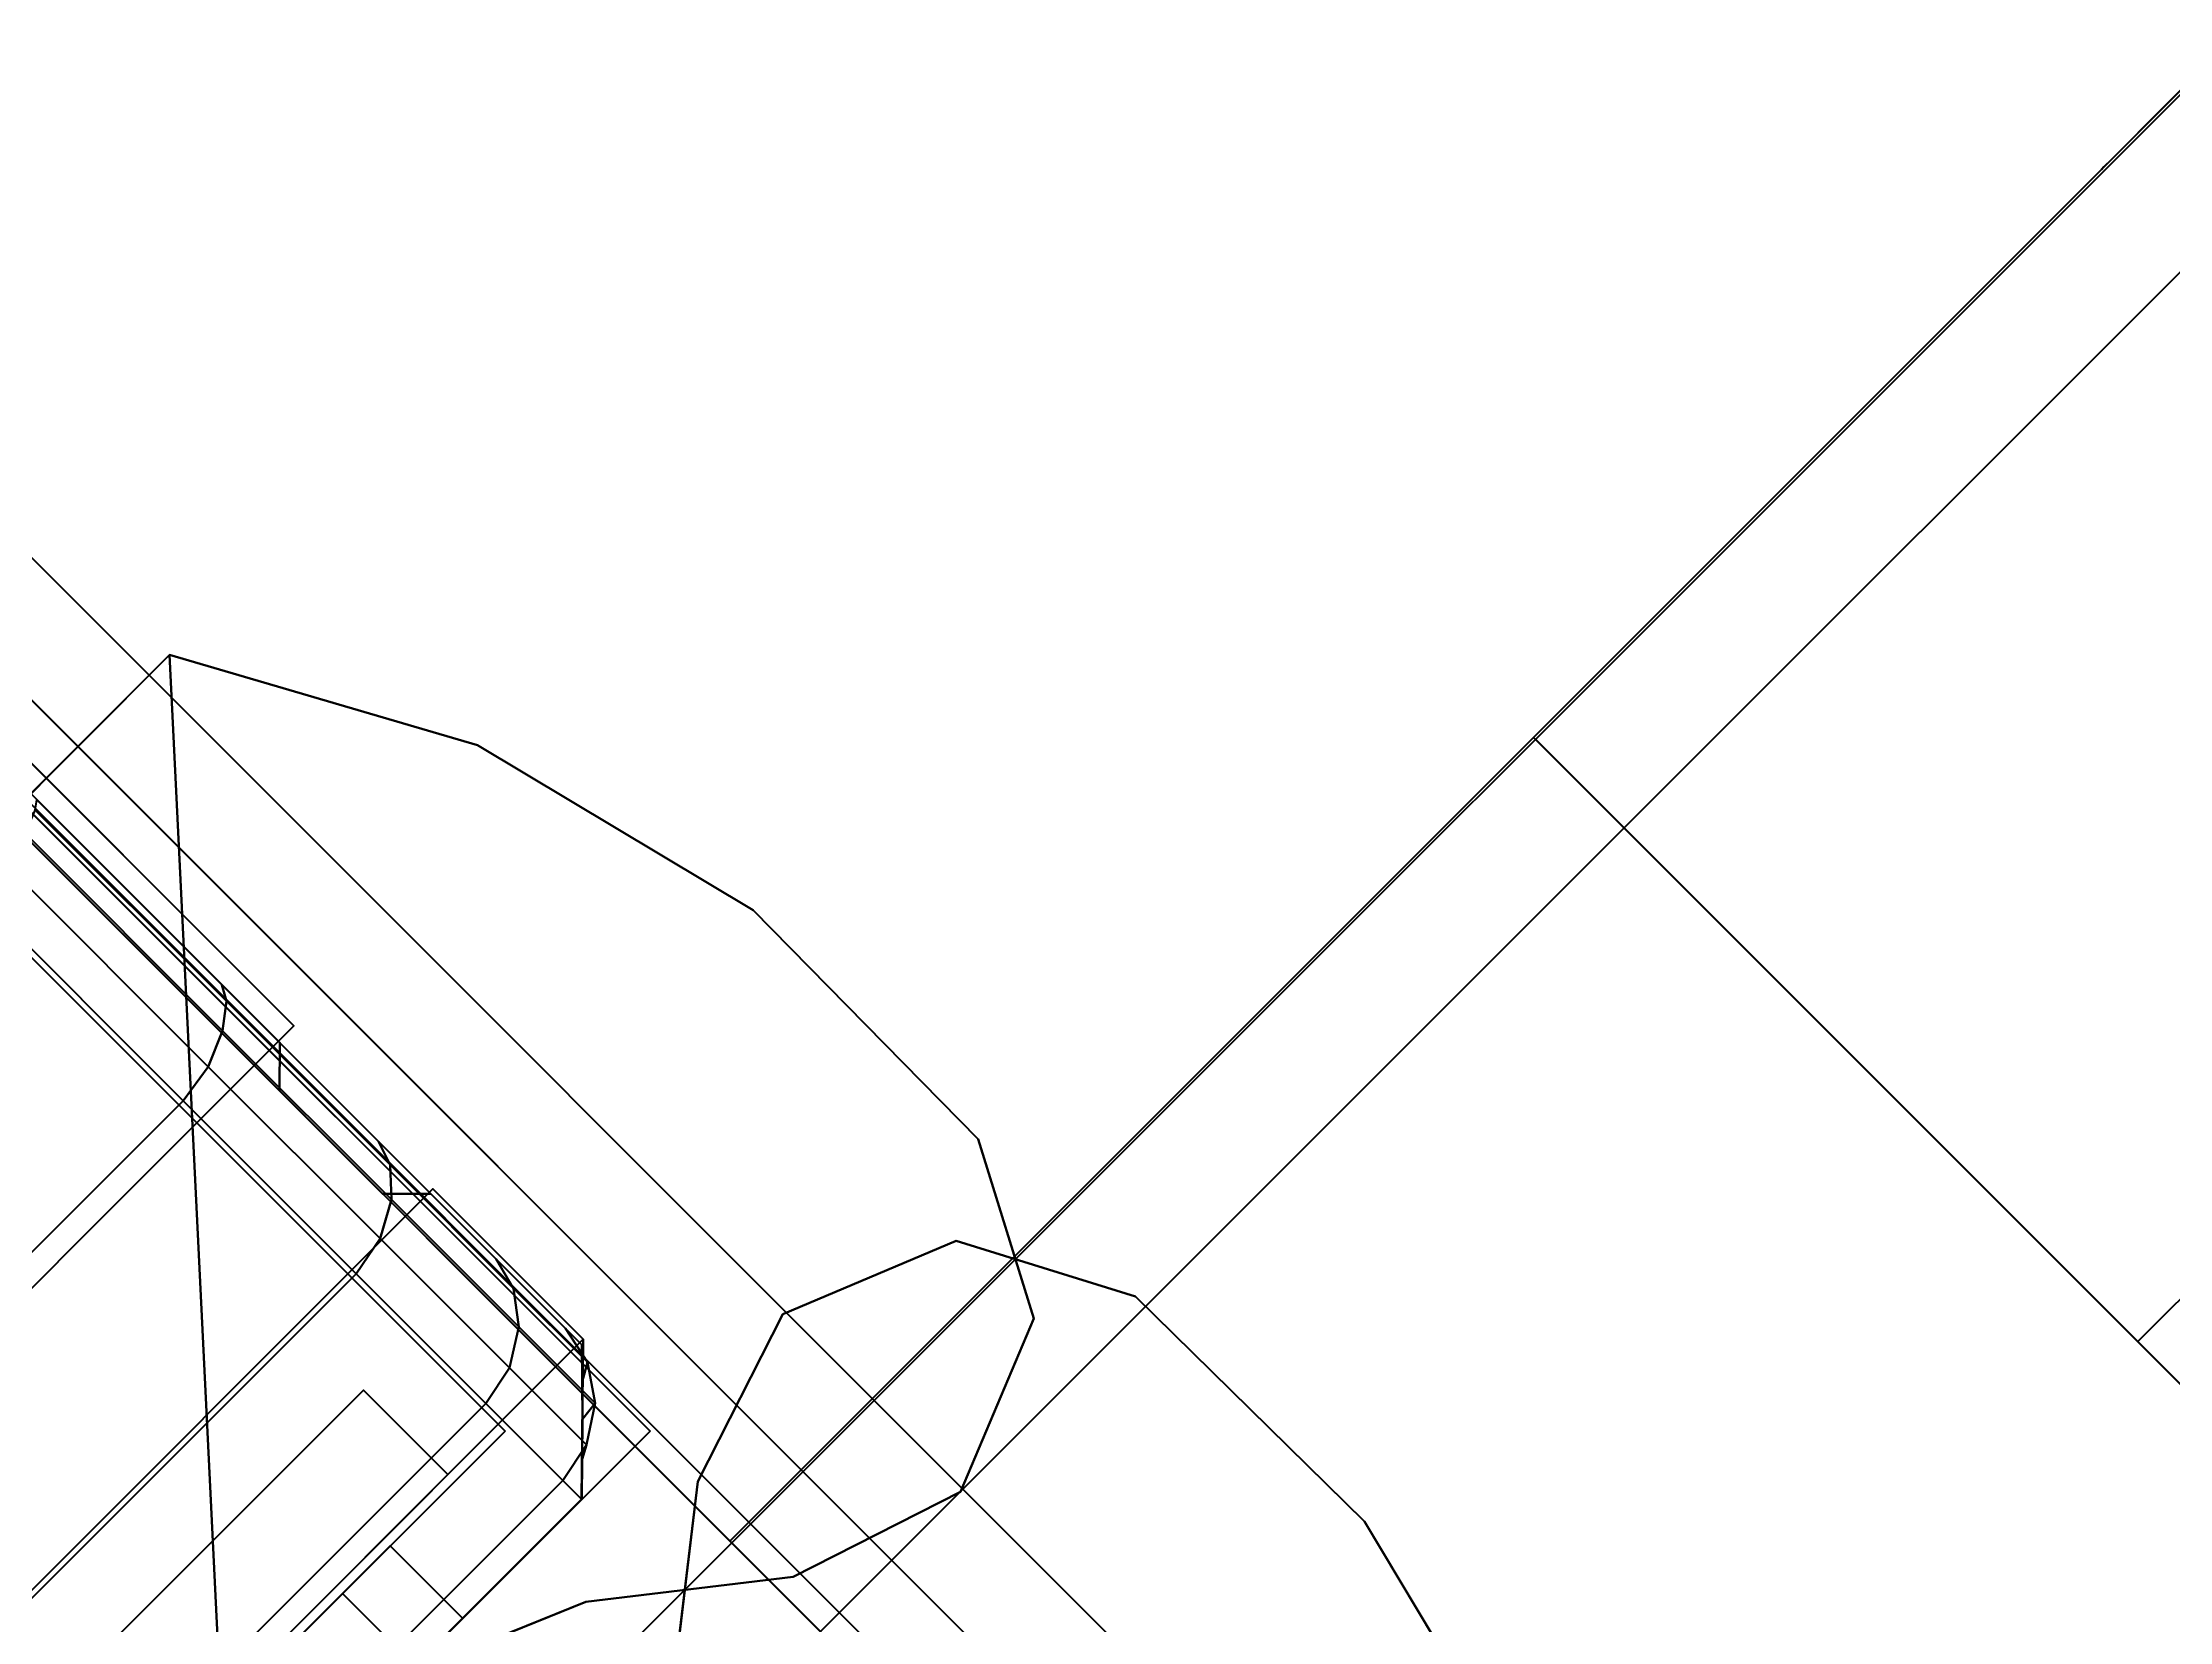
# Model space of a CAD drawing. Extents: x -170 to 1783, y -20 to 1205.
# Drawn here: x 71.208 to 72.453, y 495.91 to 496.834 of the extents above; entities that cross this region are included whole.
import ezdxf
from ezdxf.enums import TextEntityAlignment as Align

# ---------------------------------------------------------------- set-up
doc = ezdxf.new("R2010")
doc.units = 0
doc.header["$LTSCALE"] = 96
doc.header["$MEASUREMENT"] = 0
for name, color, linetype in [('A-FURN-3-PANEL-RACE', 7, 'Continuous'), ('A-FURN-3-PANEL-TOPCAP', 7, 'Continuous'), ('A-FURN-3-PANEL-TRIM', 7, 'Continuous'), ('A-FURN-3-WKSF-BRACKET', 7, 'Continuous'), ('A-FURN-3-WKSF-TOP', 7, 'Continuous'), ('A-FURN-3-WKSF-TRIM', 7, 'Continuous'), ('A-FURN-P-PNLS', 7, 'Continuous'), ('A-FURN-P-WKSF', 7, 'Continuous'), ('A-FURN-P-WKSF-SUPPORT', 7, 'Continuous'), ('MAIN_PANEL', 7, 'Continuous'), ('MAIN_WKSURF', 7, 'Continuous'), ('MAIN_WRKSFC-SUPP', 7, 'Continuous')]:
    doc.layers.add(name, color=color, linetype=linetype)

# ---------------------------------------------------------------- blocks, each defined once
blk = doc.blocks.new('EC-EFN-456')
at = {"layer": 'A-FURN-3-PANEL-TRIM', "color": 60, "linetype": 'Continuous'}
for points, invisible_edges in [([(-0.0735, 2.1159, 3.8013), (0.6, 2.1348, 3.8013), (0.065, 2.269, 3.8013), (-0.0322, 2.2178, 3.8013)], 3), ([(-0.0735, 2.1159, 4.013), (-0.0322, 2.2178, 4.013), (0.065, 2.269, 4.013), (0.6, 2.1348, 4.013)], 12), ([(0.065, 2.269, 3.8013), (0.6, 2.1348, 3.8013), (0.4351, 2.2249, 3.8013), (0.2529, 2.2706, 3.8013)], 1), ([(0.065, 2.269, 4.013), (0.2529, 2.2706, 4.013), (0.4351, 2.2249, 4.013), (0.6, 2.1348, 4.013)], 8), ([(0.0361, 1.9153, 3.8013), (0.6, 2.1348, 3.8013), (-0.0735, 2.1159, 3.8013), (-0.0395, 2.0114, 3.8013)], 3), ([(0.0361, 1.9153, 4.013), (-0.0395, 2.0114, 4.013), (-0.0735, 2.1159, 4.013), (0.6, 2.1348, 4.013)], 12)]:
    blk.add_3dface(points, dxfattribs=dict(at, invisible_edges=invisible_edges))
for points in [[(-0.0322, 2.2178, 3.8013), (0.065, 2.269, 3.8013), (0.065, 2.269, 4.013), (-0.0322, 2.2178, 4.013)], [(0.065, 2.269, 3.8013), (0.2529, 2.2706, 3.8013), (0.2529, 2.2706, 4.013), (0.065, 2.269, 4.013)], [(0.2529, 2.2706, 3.8013), (0.4351, 2.2249, 3.8013), (0.4351, 2.2249, 4.013), (0.2529, 2.2706, 4.013)], [(-0.0735, 2.1159, 3.8013), (-0.0322, 2.2178, 3.8013), (-0.0322, 2.2178, 4.013), (-0.0735, 2.1159, 4.013)], [(-0.0395, 2.0114, 3.8013), (-0.0735, 2.1159, 3.8013), (-0.0735, 2.1159, 4.013), (-0.0395, 2.0114, 4.013)], [(0.0361, 1.9153, 3.8013), (-0.0395, 2.0114, 3.8013), (-0.0395, 2.0114, 4.013), (0.0361, 1.9153, 4.013)]]:
    blk.add_3dface(points, dxfattribs=at)
at = {"layer": 'A-FURN-P-PNLS', "color": 60, "linetype": 'Continuous'}
for p, q in [((0, 0), (0, 2)), ((0, 2), (48, 2))]:
    blk.add_line(p, q, dxfattribs=at)
at = {"layer": 'MAIN_PANEL', "color": 7, "linetype": 'Continuous'}
for p in [(0, 2), (0, 2, 55.663), (0, 2)]:
    blk.add_point(p, dxfattribs=at)
blk = doc.blocks.new('EC-EFN-244')
at = {"layer": 'A-FURN-3-PANEL-RACE', "color": 40, "linetype": 'Continuous'}
for points, invisible_edges in [([(0.08, 2.0125, 3.515), (0.08, 2.0125, 0.3963), (23.92, 2.0125, 0.3963), (23.92, 2.0125, 3.515)], 8), ([(23.5, 1.5745, 0.3963), (23.92, 1.5745, 0.3963), (23.92, 2.0125, 0.3963), (0.08, 2.0125, 0.3963)], 8), ([(23.86, 1.9525, 3.515), (23.4, 1.9525, 3.515), (23.4, 2.0125, 3.515), (23.92, 2.0125, 3.515)], 8), ([(23.86, 1.5745, 3.515), (23.86, 1.9525, 3.515), (23.92, 2.0125, 3.515), (23.92, 1.5745, 3.515)], 2), ([(23.92, 1.8575, 3.1951), (23.92, 2.0125, 3.515), (23.92, 2.0125, 0.3963), (23.92, 1.8575, 1.4986)], 5), ([(23.92, 1.8181, 1.4986), (23.92, 1.8575, 1.4986), (23.92, 2.0125, 0.3963), (23.92, 1.5745, 0.3963)], 10), ([(23.92, 1.5745, 3.245), (23.92, 1.5745, 3.515), (23.92, 2.0125, 3.515), (23.92, 1.8575, 3.1951)], 4), ([(23.86, 1.9525, 0.4563), (0.14, 1.9525, 0.4563), (0.14, 1.9525, 3.515), (23.86, 1.9525, 3.515)], 4), ([(23.5, 1.5745, 0.4563), (0.14, 1.9525, 0.4563), (23.86, 1.9525, 0.4563), (23.86, 1.5745, 0.4563)], 1), ([(23.86, 1.9525, 0.4563), (23.86, 1.9525, 3.515), (23.86, 1.8575, 3.1951), (23.86, 1.8575, 1.4986)], 10), ([(23.86, 1.5745, 0.4563), (23.86, 1.9525, 0.4563), (23.86, 1.8575, 1.4986), (23.86, 1.8181, 1.4986)], 10), ([(23.86, 1.8575, 3.1951), (23.86, 1.9525, 3.515), (23.86, 1.5745, 3.515), (23.86, 1.5745, 3.245)], 1), ([(23.86, 1.5745, 1.7894), (23.86, 1.5745, 0.4563), (23.86, 1.8181, 1.4986), (23.86, 1.614, 1.7894)], 2), ([(23.5, 1.5745, 0.3963), (23.5, 1.5745, 0.4563), (23.86, 1.5745, 0.4563), (23.92, 1.5745, 0.3963)], 4)]:
    blk.add_3dface(points, dxfattribs=dict(at, invisible_edges=invisible_edges))
for points in [[(23.86, 1.8575, 1.4986), (23.86, 1.8575, 3.1951), (23.92, 1.8575, 3.1951), (23.92, 1.8575, 1.4986)], [(23.92, 1.8181, 1.4986), (23.86, 1.8181, 1.4986), (23.86, 1.8575, 1.4986), (23.92, 1.8575, 1.4986)], [(23.86, 1.8575, 3.1951), (23.86, 1.5745, 3.245), (23.92, 1.5745, 3.245), (23.92, 1.8575, 3.1951)], [(23.92, 1.614, 1.7894), (23.86, 1.614, 1.7894), (23.86, 1.8181, 1.4986), (23.92, 1.8181, 1.4986)]]:
    blk.add_3dface(points, dxfattribs=at)
at = {"layer": 'A-FURN-3-PANEL-TOPCAP', "color": 60, "linetype": 'Continuous'}
for points, invisible_edges in [([(23.4331, 2.02, 43.9807), (23.3404, 2.02, 44.0218), (23.221, 2.02, 43.7693), (23.2545, 2.02, 43.7554)], 10), ([(23.2545, 2.02, 43.7554), (23.2833, 2.02, 43.7333), (23.5111, 2.02, 43.9159), (23.4331, 2.02, 43.9807)], 10), ([(23.5685, 2.02, 43.8323), (23.5111, 2.02, 43.9159), (23.2833, 2.02, 43.7333), (23.3054, 2.02, 43.7045)], 10), ([(23.3054, 2.02, 43.7045), (23.3193, 2.02, 43.671), (23.601, 2.02, 43.7363), (23.5685, 2.02, 43.8323)], 10), ([(23.3193, 2.02, 43.671), (23.324, 2.02, 43.635), (23.606, 2.02, 43.635), (23.601, 2.02, 43.7363)], 8), ([(23.324, 2.02, 43.635), (23.324, -0.02, 43.635), (23.606, -0.02, 43.635), (23.606, 2.02, 43.635)], 5), ([(23.4431, 2, 43.998), (23.3456, 2, 44.0411), (23.3404, 2.02, 44.0218), (23.4331, 2.02, 43.9807)], 10), ([(23.4956, 2.02, 44.0891), (23.3727, 2.02, 44.1426), (23.3676, 2, 44.1232), (23.4856, 2, 44.0717)], 10), ([(23.5581, 2.02, 44.1974), (23.4051, 2.02, 44.2633), (23.3727, 2.02, 44.1426), (23.4956, 2.02, 44.0891)], 10), ([(23.5252, 2, 43.9301), (23.4431, 2, 43.998), (23.4331, 2.02, 43.9807), (23.5111, 2.02, 43.9159)], 10), ([(23.5995, 2.02, 44.0044), (23.4956, 2.02, 44.0891), (23.4856, 2, 44.0717), (23.5854, 2, 43.9903)], 10), ([(23.6879, 2.02, 44.0929), (23.5581, 2.02, 44.1974), (23.4956, 2.02, 44.0891), (23.5995, 2.02, 44.0044)], 10), ([(23.5858, 2, 43.8424), (23.5252, 2, 43.9301), (23.5111, 2.02, 43.9159), (23.5685, 2.02, 43.8323)], 10), ([(23.6202, 2, 43.7415), (23.5858, 2, 43.8424), (23.5685, 2.02, 43.8323), (23.601, 2.02, 43.7363)], 10), ([(23.6768, 2.02, 43.8949), (23.5995, 2.02, 44.0044), (23.5854, 2, 43.9903), (23.6595, 2, 43.8849)], 10), ([(23.7851, 2.02, 43.9575), (23.6879, 2.02, 44.0929), (23.5995, 2.02, 44.0044), (23.6768, 2.02, 43.8949)], 10), ([(23.6259, 2, 43.635), (23.6202, 2, 43.7415), (23.601, 2.02, 43.7363), (23.606, 2.02, 43.635)], 2), ([(23.606, 2.02, 43.635), (23.606, -0.02, 43.635), (23.6259, 0, 43.635), (23.6259, 2, 43.635)], 5), ([(23.7217, 2.02, 43.7687), (23.6768, 2.02, 43.8949), (23.6595, 2, 43.8849), (23.7024, 2, 43.7635)], 10), ([(23.8425, 2.02, 43.8011), (23.7851, 2.02, 43.9575), (23.6768, 2.02, 43.8949), (23.7217, 2.02, 43.7687)], 10), ([(23.731, 2.02, 43.635), (23.7217, 2.02, 43.7687), (23.7024, 2, 43.7635), (23.711, 2, 43.635)], 2), ([(23.711, 2, 43.635), (23.711, 0, 43.635), (23.731, -0.02, 43.635), (23.731, 2.02, 43.635)], 5), ([(23.856, 2.02, 43.635), (23.8425, 2.02, 43.8011), (23.7217, 2.02, 43.7687), (23.731, 2.02, 43.635)], 2), ([(23.856, -0.02, 43.635), (23.856, 2.02, 43.635), (23.731, 2.02, 43.635), (23.731, -0.02, 43.635)], 5), ([(23.8715, 2.0047, 43.635), (23.856, 2.02, 43.635), (23.856, -0.02, 43.635), (23.8715, -0.0047, 43.635)], 10), ([(23.8715, -0.0047, 43.635), (23.8871, 0.0106, 43.635), (23.8871, 1.9894, 43.635), (23.8715, 2.0047, 43.635)], 10), ([(23.4856, 2, 44.0717), (23.3676, 2, 44.1232), (23.3456, 2, 44.0411), (23.4431, 2, 43.998)], 10), ([(23.5854, 2, 43.9903), (23.4856, 2, 44.0717), (23.4431, 2, 43.998), (23.5252, 2, 43.9301)], 10), ([(23.6595, 2, 43.8849), (23.5854, 2, 43.9903), (23.5252, 2, 43.9301), (23.5858, 2, 43.8424)], 10), ([(23.7024, 2, 43.7635), (23.6595, 2, 43.8849), (23.5858, 2, 43.8424), (23.6202, 2, 43.7415)], 10), ([(23.711, 2, 43.635), (23.7024, 2, 43.7635), (23.6202, 2, 43.7415), (23.6259, 2, 43.635)], 2), ([(23.711, 0, 43.635), (23.711, 2, 43.635), (23.6259, 2, 43.635), (23.6259, 0, 43.635)], 5), ([(23.9035, 1.9727, 43.635), (23.8871, 1.9894, 43.635), (23.8871, 0.0106, 43.635), (23.9035, 0.0273, 43.635)], 10), ([(23.9035, 0.0273, 43.635), (23.92, 0.044, 43.635), (23.92, 1.956, 43.635), (23.9035, 1.9727, 43.635)], 8)]:
    blk.add_3dface(points, dxfattribs=dict(at, invisible_edges=invisible_edges))
for points in [[(23.4051, 2.02, 44.2633), (23.5581, 2.02, 44.1974), (23.5669, 2.0151, 44.2168), (23.4087, 2.0151, 44.2864)], [(23.5581, 2.02, 44.1974), (23.6879, 2.02, 44.0929), (23.7022, 2.0151, 44.1072), (23.5669, 2.0151, 44.2168)], [(23.6879, 2.02, 44.0929), (23.7851, 2.02, 43.9575), (23.8045, 2.0151, 43.9663), (23.7022, 2.0151, 44.1072)], [(23.7851, 2.02, 43.9575), (23.8425, 2.02, 43.8011), (23.8656, 2.0151, 43.8047), (23.8045, 2.0151, 43.9663)], [(23.8425, 2.02, 43.8011), (23.856, 2.02, 43.635), (23.8715, 2.0047, 43.635), (23.8656, 2.0151, 43.8047)], [(23.4087, 2.0151, 44.2864), (23.5669, 2.0151, 44.2168), (23.5775, 2.0013, 44.2349), (23.4144, 2.0013, 44.3065)], [(23.5669, 2.0151, 44.2168), (23.7022, 2.0151, 44.1072), (23.7172, 2.0013, 44.1222), (23.5775, 2.0013, 44.2349)], [(23.7022, 2.0151, 44.1072), (23.8045, 2.0151, 43.9663), (23.8226, 2.0013, 43.977), (23.7172, 2.0013, 44.1222)], [(23.8045, 2.0151, 43.9663), (23.8656, 2.0151, 43.8047), (23.8857, 2.0013, 43.8104), (23.8226, 2.0013, 43.977)], [(23.8656, 2.0151, 43.8047), (23.8715, 2.0047, 43.635), (23.8871, 1.9894, 43.635), (23.8857, 2.0013, 43.8104)], [(23.4144, 2.0013, 44.3065), (23.5775, 2.0013, 44.2349), (23.5864, 1.9805, 44.248), (23.4194, 1.9805, 44.3203)], [(23.5775, 2.0013, 44.2349), (23.7172, 2.0013, 44.1222), (23.7287, 1.9805, 44.1337), (23.5864, 1.9805, 44.248)], [(23.7172, 2.0013, 44.1222), (23.8226, 2.0013, 43.977), (23.8356, 1.9805, 43.9859), (23.7287, 1.9805, 44.1337)], [(23.8226, 2.0013, 43.977), (23.8857, 2.0013, 43.8104), (23.8994, 1.9805, 43.8155), (23.8356, 1.9805, 43.9859)], [(23.8857, 2.0013, 43.8104), (23.8871, 1.9894, 43.635), (23.9035, 1.9727, 43.635), (23.8994, 1.9805, 43.8155)], [(23.4194, 1.9805, 44.3203), (23.5864, 1.9805, 44.248), (23.5901, 1.956, 44.2528), (23.4216, 1.956, 44.3252)], [(23.5864, 1.9805, 44.248), (23.7287, 1.9805, 44.1337), (23.7332, 1.956, 44.1382), (23.5901, 1.956, 44.2528)], [(23.7287, 1.9805, 44.1337), (23.8356, 1.9805, 43.9859), (23.8405, 1.956, 43.9895), (23.7332, 1.956, 44.1382)], [(23.8356, 1.9805, 43.9859), (23.8994, 1.9805, 43.8155), (23.9043, 1.956, 43.8177), (23.8405, 1.956, 43.9895)], [(23.8994, 1.9805, 43.8155), (23.9035, 1.9727, 43.635), (23.92, 1.956, 43.635), (23.9043, 1.956, 43.8177)], [(23.5901, 0.044, 44.2528), (23.4216, 0.044, 44.3252), (23.4216, 1.956, 44.3252), (23.5901, 1.956, 44.2528)], [(23.7332, 0.044, 44.1382), (23.5901, 0.044, 44.2528), (23.5901, 1.956, 44.2528), (23.7332, 1.956, 44.1382)], [(23.8405, 0.044, 43.9895), (23.7332, 0.044, 44.1382), (23.7332, 1.956, 44.1382), (23.8405, 1.956, 43.9895)], [(23.9043, 0.044, 43.8177), (23.8405, 0.044, 43.9895), (23.8405, 1.956, 43.9895), (23.9043, 1.956, 43.8177)], [(23.92, 0.044, 43.635), (23.9043, 0.044, 43.8177), (23.9043, 1.956, 43.8177), (23.92, 1.956, 43.635)]]:
    blk.add_3dface(points, dxfattribs=at)
at = {"layer": 'A-FURN-3-PANEL-TRIM', "color": 60, "linetype": 'Continuous'}
for points, invisible_edges in [([(23.5649, 2.2249, 3.5747), (23.4, 2.1348, 3.5747), (23.935, 2.269, 3.5747), (23.7471, 2.2706, 3.5747)], 2), ([(23.5649, 2.2249, 4.2397), (23.7471, 2.2706, 4.2397), (23.935, 2.269, 4.2397), (23.4, 2.1348, 4.2397)], 4), ([(23.5649, 2.2249, 3.8013), (23.7471, 2.2706, 3.8013), (23.935, 2.269, 3.8013), (23.4, 2.1348, 3.8013)], 4), ([(23.5649, 2.2249, 4.013), (23.4, 2.1348, 4.013), (23.935, 2.269, 4.013), (23.7471, 2.2706, 4.013)], 2), ([(23.935, 2.269, 3.5747), (23.4, 2.1348, 3.5747), (24.0735, 2.1159, 3.5747), (24.0322, 2.2178, 3.5747)], 3), ([(23.935, 2.269, 4.2397), (24.0322, 2.2178, 4.2397), (24.0735, 2.1159, 4.2397), (23.4, 2.1348, 4.2397)], 12), ([(23.935, 2.269, 3.8013), (24.0322, 2.2178, 3.8013), (24.0735, 2.1159, 3.8013), (23.4, 2.1348, 3.8013)], 12), ([(23.935, 2.269, 4.013), (23.4, 2.1348, 4.013), (24.0735, 2.1159, 4.013), (24.0322, 2.2178, 4.013)], 3), ([(23.4, 2.1348, 3.5747), (23.4, 0.3185, 3.5747), (23.9, 0.3185, 3.5747), (23.9, 1.6815, 3.5747)], 10), ([(24.0735, 2.1159, 3.5747), (23.4, 2.1348, 3.5747), (23.9639, 1.9153, 3.5747), (24.0395, 2.0114, 3.5747)], 3), ([(23.9639, 1.9153, 3.5747), (23.4, 2.1348, 3.5747), (23.9, 1.6815, 3.5747), (23.9163, 1.8027, 3.5747)], 3), ([(23.4, 2.1348, 4.2397), (23.9, 1.6815, 4.2397), (23.9, 0.3185, 4.2397), (23.4, 0.3185, 4.2397)], 5), ([(24.0735, 2.1159, 4.2397), (24.0395, 2.0114, 4.2397), (23.9639, 1.9153, 4.2397), (23.4, 2.1348, 4.2397)], 12), ([(23.9639, 1.9153, 4.2397), (23.9163, 1.8027, 4.2397), (23.9, 1.6815, 4.2397), (23.4, 2.1348, 4.2397)], 12), ([(24.0735, 2.1159, 3.8013), (24.0395, 2.0114, 3.8013), (23.9639, 1.9153, 3.8013), (23.4, 2.1348, 3.8013)], 12), ([(23.9639, 1.9153, 3.8013), (23.9163, 1.8027, 3.8013), (23.9, 1.6815, 3.8013), (23.4, 2.1348, 3.8013)], 12), ([(24.0735, 2.1159, 4.013), (23.4, 2.1348, 4.013), (23.9639, 1.9153, 4.013), (24.0395, 2.0114, 4.013)], 3), ([(23.9639, 1.9153, 4.013), (23.4, 2.1348, 4.013), (23.9, 1.6815, 4.013), (23.9163, 1.8027, 4.013)], 3), ([(23.605, -0.0328, 43.635), (23.3224, -0.0328, 43.635), (23.3224, 2.0328, 43.635), (23.605, 2.0328, 43.635)], 8), ([(23.8543, 2.0228, 43.635), (23.8543, 1.9109, 43.635), (23.7845, 1.9109, 43.635), (23.7299, 2.0228, 43.635)], 6), ([(23.7845, 1.9109, 4.2397), (23.7845, 1.9109, 43.635), (23.8543, 1.9109, 43.635), (23.8543, 1.9109, 4.2397)], 2)]:
    blk.add_3dface(points, dxfattribs=dict(at, invisible_edges=invisible_edges))
for points in [[(23.5649, 2.2249, 4.013), (23.7471, 2.2706, 4.013), (23.7471, 2.2706, 4.2397), (23.5649, 2.2249, 4.2397)], [(23.5649, 2.2249, 3.5747), (23.7471, 2.2706, 3.5747), (23.7471, 2.2706, 3.8013), (23.5649, 2.2249, 3.8013)], [(23.7471, 2.2706, 4.013), (23.935, 2.269, 4.013), (23.935, 2.269, 4.2397), (23.7471, 2.2706, 4.2397)], [(23.7471, 2.2706, 3.5747), (23.935, 2.269, 3.5747), (23.935, 2.269, 3.8013), (23.7471, 2.2706, 3.8013)], [(23.935, 2.269, 4.013), (24.0322, 2.2178, 4.013), (24.0322, 2.2178, 4.2397), (23.935, 2.269, 4.2397)], [(23.935, 2.269, 3.5747), (24.0322, 2.2178, 3.5747), (24.0322, 2.2178, 3.8013), (23.935, 2.269, 3.8013)], [(23.4, 2.1348, 4.013), (23.5649, 2.2249, 4.013), (23.5649, 2.2249, 4.2397), (23.4, 2.1348, 4.2397)], [(23.4, 2.1348, 3.5747), (23.5649, 2.2249, 3.5747), (23.5649, 2.2249, 3.8013), (23.4, 2.1348, 3.8013)], [(24.0322, 2.2178, 4.013), (24.0735, 2.1159, 4.013), (24.0735, 2.1159, 4.2397), (24.0322, 2.2178, 4.2397)], [(24.0322, 2.2178, 3.5747), (24.0735, 2.1159, 3.5747), (24.0735, 2.1159, 3.8013), (24.0322, 2.2178, 3.8013)], [(23.4, 0.3185, 3.5747), (23.4, 2.1348, 3.5747), (23.4, 2.1348, 4.2397), (23.4, 0.3185, 4.2397)], [(23.4, 2.1348, 3.8013), (23.9, 1.6815, 3.8013), (23.9, 1.6815, 4.013), (23.4, 2.1348, 4.013)], [(24.0735, 2.1159, 4.013), (24.0395, 2.0114, 4.013), (24.0395, 2.0114, 4.2397), (24.0735, 2.1159, 4.2397)], [(24.0735, 2.1159, 3.5747), (24.0395, 2.0114, 3.5747), (24.0395, 2.0114, 3.8013), (24.0735, 2.1159, 3.8013)], [(23.605, 2.0328, 4.2397), (23.605, 2.0328, 43.635), (23.3224, 2.0328, 43.635), (23.3224, 2.0328, 4.2397)], [(23.605, 1.6426, 43.635), (23.605, 2.0328, 43.635), (23.605, 2.0328, 4.2397), (23.605, 1.6426, 4.2397)], [(23.8543, 2.0228, 4.2397), (23.8543, 2.0228, 43.635), (23.7299, 2.0228, 43.635), (23.7299, 2.0228, 4.2397)], [(23.7299, 2.0228, 43.635), (23.7299, 1.6426, 43.635), (23.7299, 1.6426, 4.2397), (23.7299, 2.0228, 4.2397)], [(23.9198, 1.956, 4.2397), (23.9198, 1.956, 43.635), (23.8543, 2.0228, 43.635), (23.8543, 2.0228, 4.2397)], [(23.9198, 1.956, 43.635), (23.9198, 1.7737, 43.635), (23.8543, 1.7737, 43.635), (23.8543, 2.0228, 43.635)], [(24.0395, 2.0114, 4.013), (23.9639, 1.9153, 4.013), (23.9639, 1.9153, 4.2397), (24.0395, 2.0114, 4.2397)], [(24.0395, 2.0114, 3.5747), (23.9639, 1.9153, 3.5747), (23.9639, 1.9153, 3.8013), (24.0395, 2.0114, 3.8013)], [(23.9198, 1.7737, 43.635), (23.9198, 1.956, 43.635), (23.9198, 1.956, 4.2397), (23.9198, 1.7737, 4.2397)], [(23.7845, 1.6218, 43.635), (23.7845, 1.9109, 43.635), (23.7845, 1.9109, 4.2397), (23.7845, 1.6218, 4.2397)], [(23.8543, 1.9109, 43.635), (23.8543, 1.7737, 43.635), (23.8543, 1.7737, 4.2397), (23.8543, 1.9109, 4.2397)], [(23.9639, 1.9153, 4.013), (23.9163, 1.8027, 4.013), (23.9163, 1.8027, 4.2397), (23.9639, 1.9153, 4.2397)], [(23.9639, 1.9153, 3.5747), (23.9163, 1.8027, 3.5747), (23.9163, 1.8027, 3.8013), (23.9639, 1.9153, 3.8013)]]:
    blk.add_3dface(points, dxfattribs=at)
at = {"layer": 'A-FURN-P-PNLS', "color": 60, "linetype": 'Continuous'}
for p, q in [((0, 2), (24, 2)), ((24, 2), (24, 0))]:
    blk.add_line(p, q, dxfattribs=at)
at = {"layer": 'MAIN_PANEL', "color": 7, "linetype": 'Continuous'}
for p in [(24, 2), (24, 2, 43.663), (24, 2)]:
    blk.add_point(p, dxfattribs=at)
blk = doc.blocks.new('EC-WYC-64-2424-T')
at = {"layer": 'A-FURN-3-WKSF-TOP', "color": 60, "linetype": 'Continuous'}
for points, invisible_edges in [([(0.118, -28.1146, 29), (23.882, -34.22, 29), (23.882, -70.632, 29), (0.118, -70.632, 29)], 5), ([(0.118, -28.1146, 27.75), (0.118, -70.632, 27.75), (23.882, -70.632, 27.75), (23.882, -34.22, 27.75)], 10)]:
    blk.add_3dface(points, dxfattribs=dict(at, invisible_edges=invisible_edges))
at = {"layer": 'A-FURN-3-WKSF-TRIM', "color": 40, "linetype": 'Continuous'}
for points in [[(0, -70.632, 28.882), (0, -70.632, 27.868), (0, -28.1146, 27.868), (0, -28.1146, 28.882)], [(0.0158, -70.632, 28.941), (0, -70.632, 28.882), (0, -28.1146, 28.882), (0.0158, -28.1146, 28.941)], [(0, -70.632, 27.868), (0.0158, -70.632, 27.809), (0.0158, -28.1146, 27.809), (0, -28.1146, 27.868)], [(0.059, -70.632, 28.9842), (0.0158, -70.632, 28.941), (0.0158, -28.1146, 28.941), (0.059, -28.1146, 28.9842)], [(0.0158, -70.632, 27.809), (0.059, -70.632, 27.7658), (0.059, -28.1146, 27.7658), (0.0158, -28.1146, 27.809)], [(0.118, -70.632, 29), (0.059, -70.632, 28.9842), (0.059, -28.1146, 28.9842), (0.118, -28.1146, 29)], [(0.059, -70.632, 27.7658), (0.118, -70.632, 27.75), (0.118, -28.1146, 27.75), (0.059, -28.1146, 27.7658)]]:
    blk.add_3dface(points, dxfattribs=at)
blk = doc.blocks.new('EC-WYC-46-2424-T')
at = {"layer": 'A-FURN-3-WKSF-TOP', "color": 60, "linetype": 'Continuous'}
for points, invisible_edges in [([(47.882, -28.1146, 27.75), (24.118, -34.22, 27.75), (24.118, -70.632, 27.75), (47.882, -70.632, 27.75)], 5), ([(47.882, -28.1146, 29), (47.882, -70.632, 29), (24.118, -70.632, 29), (24.118, -34.22, 29)], 10)]:
    blk.add_3dface(points, dxfattribs=dict(at, invisible_edges=invisible_edges))
at = {"layer": 'A-FURN-3-WKSF-TRIM', "color": 40, "linetype": 'Continuous'}
for points in [[(47.882, -28.1146, 29), (47.941, -28.1146, 28.9842), (47.941, -70.632, 28.9842), (47.882, -70.632, 29)], [(47.941, -28.1146, 27.7658), (47.882, -28.1146, 27.75), (47.882, -70.632, 27.75), (47.941, -70.632, 27.7658)], [(47.941, -28.1146, 28.9842), (47.9842, -28.1146, 28.941), (47.9842, -70.632, 28.941), (47.941, -70.632, 28.9842)], [(47.9842, -28.1146, 27.809), (47.941, -28.1146, 27.7658), (47.941, -70.632, 27.7658), (47.9842, -70.632, 27.809)], [(47.9842, -28.1146, 28.941), (48, -28.1146, 28.882), (48, -70.632, 28.882), (47.9842, -70.632, 28.941)], [(48, -28.1146, 27.868), (47.9842, -28.1146, 27.809), (47.9842, -70.632, 27.809), (48, -70.632, 27.868)], [(48, -28.1146, 28.882), (48, -28.1146, 27.868), (48, -70.632, 27.868), (48, -70.632, 28.882)]]:
    blk.add_3dface(points, dxfattribs=at)
at = {"layer": 'A-FURN-P-WKSF', "color": 7, "linetype": 'Continuous'}
blk.add_line((48, -70.75), (48, -28.0666), dxfattribs=at)
blk = doc.blocks.new('EC-JUS-CANT-R-CH')
at = {"layer": 'A-FURN-3-WKSF-BRACKET', "color": 30, "linetype": 'Continuous'}
for points in [[(0.0016, 0, 19.5), (0.0016, 0, 28.425), (-0.0734, 0, 28.425), (-0.0734, 0, 19.5)], [(0.0016, -0.665, 19.5), (0.0016, 0, 19.5), (-0.0734, 0, 19.5), (-0.0734, -0.665, 19.5)], [(-0.0734, -0.665, 28.425), (-0.0734, 0, 28.425), (0.0016, 0, 28.425), (0.0016, -0.665, 28.425)], [(-0.0734, -0.665, 28.425), (-1.6184, -0.665, 28.425), (-1.6184, -0.665, 28.5), (0.0016, -0.665, 28.5)], [(-1.6184, -15.915, 28.425), (-1.6184, -0.665, 28.425), (-0.0734, -0.665, 28.425), (-0.0734, -15.915, 28.425)], [(-1.6184, -0.665, 28.5), (-1.6184, -15.915, 28.5), (0.0016, -15.915, 28.5), (0.0016, -0.665, 28.5)], [(-0.4984, -0.665, 19.5), (-0.0734, -0.665, 19.5), (-0.0734, -0.665, 19.575), (-0.4984, -0.665, 19.575)], [(-0.4984, -15.915, 27.912), (-0.4984, -0.665, 19.5), (-0.4984, -0.665, 19.575), (-0.4984, -15.915, 27.987)], [(-0.0734, -0.665, 19.575), (-0.0734, -15.915, 27.987), (-0.4984, -15.915, 27.987), (-0.4984, -0.665, 19.575)], [(-0.0734, -15.915, 27.912), (-0.0734, -0.665, 19.5), (-0.4984, -0.665, 19.5), (-0.4984, -15.915, 27.912)], [(0.0016, -15.915, 27.912), (0.0016, -0.665, 19.5), (-0.0734, -0.665, 19.5), (-0.0734, -15.915, 27.912)], [(0.0016, -0.665, 28.5), (0.0016, -15.915, 28.5), (-0.0734, -15.915, 28.425), (-0.0734, -0.665, 28.425)]]:
    blk.add_3dface(points, dxfattribs=at)
for points, invisible_edges in [([(-0.0734, -0.665, 28.425), (-0.0734, -0.665, 19.5), (-0.0734, 0, 19.5)], 13), ([(-0.0734, 0, 19.5), (-0.0734, 0, 28.425), (-0.0734, -0.665, 28.425)], 12), ([(0.0016, -0.665, 28.5), (0.0016, 0, 19.5), (0.0016, -0.665, 19.5)], 13), ([(0.0016, 0, 28.425), (0.0016, 0, 19.5), (0.0016, -0.665, 28.425)], 2), ([(-0.0734, -2.8617, 26.9955), (-0.0734, -2.8424, 26.9899), (-0.0734, -2.8238, 26.9823), (-0.0734, -0.665, 28.425)], 12), ([(-0.0734, -2.9017, 27), (-0.0734, -2.8816, 26.9989), (-0.0734, -2.8617, 26.9955), (-0.0734, -0.665, 28.425)], 12), ([(-0.0734, -15.915, 27.912), (-0.0734, -3.9302, 27), (-0.0734, -2.9017, 27), (-0.0734, -0.665, 28.425)], 13), ([(-0.0734, -0.665, 19.5), (-0.0734, -1.427, 24.6003), (-0.0734, -4.0422, 26.6791), (-0.0734, -15.915, 27.912)], 5), ([(-0.0734, -0.665, 28.425), (-0.0734, -1.135, 25.5588), (-0.0734, -1.135, 24.7412), (-0.0734, -0.665, 19.5)], 13), ([(-0.0734, -1.3014, 24.5617), (-0.0734, -1.3678, 24.5691), (-0.0734, -1.427, 24.6003), (-0.0734, -0.665, 19.5)], 12), ([(-0.0734, -1.183, 24.6189), (-0.0734, -1.2368, 24.5791), (-0.0734, -1.3014, 24.5617), (-0.0734, -0.665, 19.5)], 12), ([(-0.0734, -1.135, 24.7412), (-0.0734, -1.1474, 24.6755), (-0.0734, -1.183, 24.6189), (-0.0734, -0.665, 19.5)], 12), ([(-0.0734, -2.8238, 26.9823), (-0.0734, -2.8061, 26.9725), (-0.0734, -2.7897, 26.9609), (-0.0734, -0.665, 28.425)], 12), ([(-0.0734, -1.143, 25.6119), (-0.0734, -1.137, 25.5857), (-0.0734, -1.135, 25.5588), (-0.0734, -0.665, 28.425)], 12), ([(-0.0734, -1.1664, 25.6603), (-0.0734, -1.1529, 25.637), (-0.0734, -1.143, 25.6119), (-0.0734, -0.665, 28.425)], 12), ([(-0.0734, -1.203, 25.6997), (-0.0734, -1.1832, 25.6814), (-0.0734, -1.1664, 25.6603), (-0.0734, -0.665, 28.425)], 12), ([(-0.0734, -15.915, 28.425), (-0.0734, -15.915, 27.912), (-0.0734, -0.665, 28.425)], 2), ([(-0.0734, -2.7897, 26.9609), (-0.0734, -1.203, 25.6997), (-0.0734, -0.665, 28.425)], 14), ([(0.0016, -2.9017, 27), (0.0016, -0.665, 28.5), (0.0016, -2.8617, 26.9955), (0.0016, -2.8816, 26.9989)], 3), ([(0.0016, -2.8617, 26.9955), (0.0016, -0.665, 28.5), (0.0016, -2.8238, 26.9823), (0.0016, -2.8424, 26.9899)], 3), ([(0.0016, -0.665, 19.5), (0.0016, -15.915, 27.912), (0.0016, -4.0422, 26.6791), (0.0016, -1.427, 24.6003)], 10), ([(0.0016, -15.915, 27.912), (0.0016, -0.665, 28.5), (0.0016, -2.9017, 27), (0.0016, -3.9302, 27)], 11), ([(0.0016, -0.665, 28.5), (0.0016, -0.665, 19.5), (0.0016, -1.135, 24.7412), (0.0016, -1.135, 25.5588)], 11), ([(0.0016, -1.135, 24.7412), (0.0016, -0.665, 19.5), (0.0016, -1.183, 24.6189), (0.0016, -1.1474, 24.6755)], 3), ([(0.0016, -1.183, 24.6189), (0.0016, -0.665, 19.5), (0.0016, -1.3014, 24.5617), (0.0016, -1.2368, 24.5791)], 3), ([(0.0016, -1.3014, 24.5617), (0.0016, -0.665, 19.5), (0.0016, -1.427, 24.6003), (0.0016, -1.3678, 24.5691)], 3), ([(0.0016, -2.8238, 26.9823), (0.0016, -0.665, 28.5), (0.0016, -2.7897, 26.9609), (0.0016, -2.8061, 26.9725)], 3), ([(0.0016, -1.143, 25.6119), (0.0016, -0.665, 28.5), (0.0016, -1.135, 25.5588), (0.0016, -1.137, 25.5857)], 3), ([(0.0016, -1.1664, 25.6603), (0.0016, -0.665, 28.5), (0.0016, -1.143, 25.6119), (0.0016, -1.1529, 25.637)], 3), ([(0.0016, -1.203, 25.6997), (0.0016, -0.665, 28.5), (0.0016, -1.1664, 25.6603), (0.0016, -1.1832, 25.6814)], 3), ([(0.0016, -15.915, 28.5), (0.0016, -0.665, 28.5), (0.0016, -15.915, 27.912)], 2), ([(0.0016, -2.7897, 26.9609), (0.0016, -0.665, 28.5), (0.0016, -1.203, 25.6997)], 3), ([(0.0016, -1.135, 25.5588), (0.0016, -1.135, 24.7412), (-0.0734, -1.135, 24.7412), (-0.0734, -1.135, 25.5588)], 10), ([(-0.0734, -1.135, 24.7412), (0.0016, -1.135, 24.7412), (0.0016, -1.1474, 24.6755), (-0.0734, -1.1474, 24.6755)], 5), ([(0.0016, -1.137, 25.5857), (0.0016, -1.135, 25.5588), (-0.0734, -1.135, 25.5588), (-0.0734, -1.137, 25.5857)], 10), ([(0.0016, -1.143, 25.6119), (0.0016, -1.137, 25.5857), (-0.0734, -1.137, 25.5857), (-0.0734, -1.143, 25.6119)], 10), ([(0.0016, -1.1529, 25.637), (0.0016, -1.143, 25.6119), (-0.0734, -1.143, 25.6119), (-0.0734, -1.1529, 25.637)], 10), ([(-0.0734, -1.1474, 24.6755), (0.0016, -1.1474, 24.6755), (0.0016, -1.183, 24.6189), (-0.0734, -1.183, 24.6189)], 5), ([(0.0016, -1.1664, 25.6603), (0.0016, -1.1529, 25.637), (-0.0734, -1.1529, 25.637), (-0.0734, -1.1664, 25.6603)], 10), ([(0.0016, -1.1832, 25.6814), (0.0016, -1.1664, 25.6603), (-0.0734, -1.1664, 25.6603), (-0.0734, -1.1832, 25.6814)], 10), ([(-0.0734, -1.183, 24.6189), (0.0016, -1.183, 24.6189), (0.0016, -1.2368, 24.5791), (-0.0734, -1.2368, 24.5791)], 5), ([(0.0016, -1.203, 25.6997), (0.0016, -1.1832, 25.6814), (-0.0734, -1.1832, 25.6814), (-0.0734, -1.203, 25.6997)], 10)]:
    blk.add_3dface(points, dxfattribs=dict(at, invisible_edges=invisible_edges))
at = {"layer": 'A-FURN-P-WKSF-SUPPORT', "color": 212, "linetype": 'Continuous'}
for p, q in [((0, -15.915), (0, 0)), ((0, -0.665), (-1.62, -0.665))]:
    blk.add_line(p, q, dxfattribs=at)
at = {"layer": 'MAIN_WRKSFC-SUPP', "color": 7, "linetype": 'Continuous'}
blk.add_point((0, 0), dxfattribs=at)
blk.add_point((0, 0), dxfattribs=at)
blk.add_point((0, 0), dxfattribs=at)

msp = doc.modelspace()

# ---------------------------------------------------------------- block references
at = {"layer": 'MAIN_PANEL', "color": 47, "linetype": 'Continuous', "rotation": 315}
for name, p in [('EC-EFN-244', (53.22664, 511.51203)), ('EC-EFN-456', (70.1972, 494.54147))]:
    msp.add_blockref(name, p, dxfattribs=at)
at = {"layer": 'MAIN_WKSURF', "color": 47, "linetype": 'Continuous', "rotation": 225}
for name, p in [('EC-WYC-46-2424-T', (139.49366, 495.95568)), ('EC-WYC-64-2424-T', (104.13832, 460.60034))]:
    msp.add_blockref(name, p, dxfattribs=at)
at = {"layer": 'MAIN_WRKSFC-SUPP', "color": 47, "linetype": 'Continuous'}
ref = msp.add_blockref('EC-JUS-CANT-R-CH', (71.61141, 495.95568), dxfattribs=dict(at, rotation=135))
ref.add_attrib('CAPMC', 'ECH', dxfattribs={"color": 47, "linetype": 'Continuous', "height": 0.000000012, "width": 0.666667}).set_placement((71.61141, 495.95568), align=Align.BOTTOM_LEFT)
ref.add_attrib('CAPPN', 'EC-JUS-CANT-R-CH', dxfattribs={"color": 47, "linetype": 'Continuous', "height": 0.000000012, "width": 0.666667}).set_placement((71.61141, 495.95568), align=Align.BOTTOM_LEFT)
ref.add_attrib('CAPMG', 'RSI', dxfattribs={"color": 47, "linetype": 'Continuous', "height": 0.000000012, "width": 0.666667}).set_placement((71.61141, 495.95568), align=Align.BOTTOM_LEFT)
ref.add_attrib('CAPQTY', '1', dxfattribs={"color": 47, "linetype": 'Continuous', "height": 0.000000012, "width": 0.666667}).set_placement((71.61141, 495.95568), align=Align.BOTTOM_LEFT)

doc.saveas('drawing.dxf')
